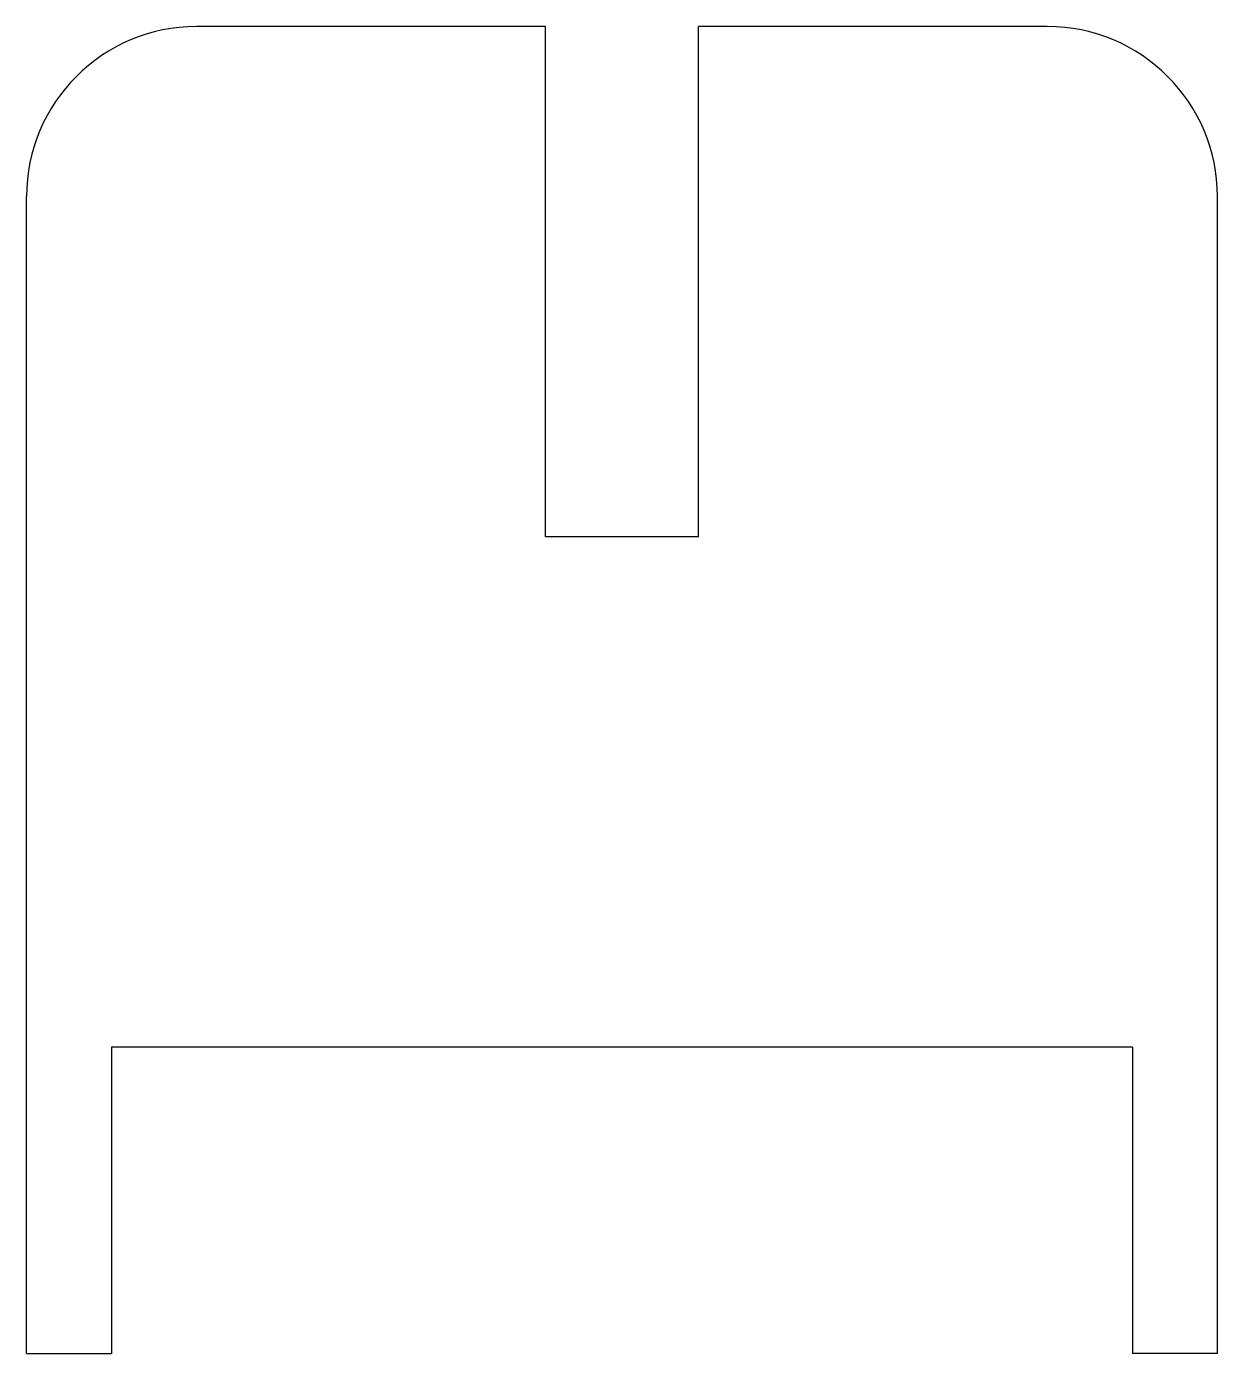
# Model space of a CAD drawing. Header units: millimetres. Extents: x -17.5 to 17.5, y -24 to 15.
import ezdxf

# ---------------------------------------------------------------- set-up
doc = ezdxf.new("R2010")
doc.units = ezdxf.units.MM

msp = doc.modelspace()

# ---------------------------------------------------------------- linework, layer by layer
at = {"color": 7, "linetype": 'Continuous', "lineweight": 25}
for p, q in [((-2.25, 15), (-12.5, 15)), ((-2.25, 0), (-2.25, 15)), ((12.5, 15), (2.25, 15)), ((2.25, 0), (2.25, 15)), ((-17.5, -24), (-17.5, 10)), ((17.5, -24), (17.5, 10)), ((2.25, 0), (-2.25, 0)), ((-15, -15), (-15, -24)), ((15, -15), (-15, -15)), ((15, -15), (15, -24)), ((-17.5, -24), (-15, -24)), ((17.5, -24), (15, -24))]:
    msp.add_line(p, q, dxfattribs=at)
for centre, start, end in [((-12.5, 10), 90, 180), ((12.5, 10), 0, 90)]:
    msp.add_arc(centre, 5, start, end, dxfattribs=at)

doc.saveas('drawing.dxf')
